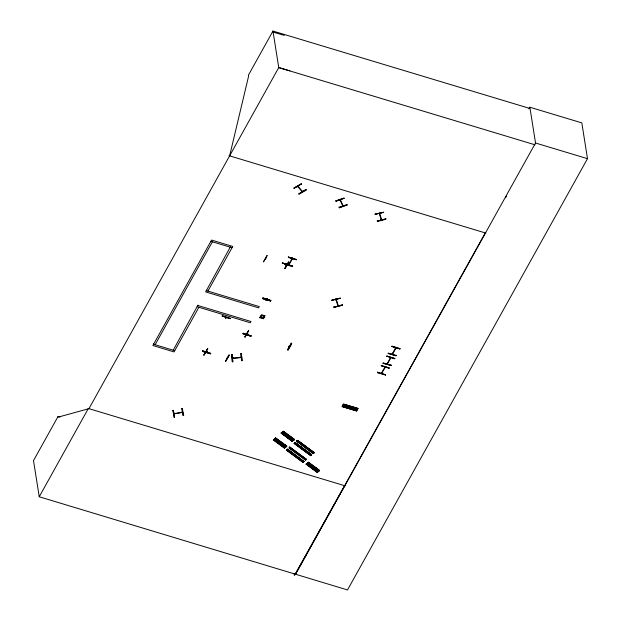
<?xml version="1.0" encoding="UTF-8"?>
<svg xmlns="http://www.w3.org/2000/svg" width="621" height="621" viewBox="0 0 621 621"><rect width="100%" height="100%" fill="white"/><g stroke="black" fill="none" stroke-linecap="round" stroke-linejoin="round"><path stroke-width="0.93" d="M227.224 358.201L226.859 358.045L227.224 358.177M265.384 258.957L265.71 259.004M265.384 258.111L265.866 258.732M286.723 265.043L286.157 265.128L286.599 265.268M391.075 365.264L382.971 363.223L390.92 365.583L391.067 364.993M377.56 372.041L377.413 372.701L385.362 375.03M396.058 355.802L388.117 353.411L396.074 355.779L396.214 355.189M210.527 353.791L202.601 351.385L210.519 353.846L210.674 353.202M210.682 353.465L202.756 350.764M251.109 335.588L250.954 336.248L243.036 333.803L243.191 333.159M243.199 333.423L251.156 335.891L243.168 333.229M250.946 336.233L243.044 333.749M262.722 298.445L270.57 300.944M270.787 300.58L262.885 297.793L262.629 298.616L270.546 301.045L270.795 300.23M270.64 300.875L262.667 298.484M270.803 300.541L262.893 298.064M284.612 263.545L284.457 264.204L292.382 266.564M282.299 262.939L292.53 265.974M339.943 199.799L340.556 200.404L340.223 199.698M343.211 205.993L342.598 205.489M207.725 348.373L203.905 355.072M263.545 261.915L267.185 255.417L263.537 261.697M206.226 352.185L206.389 351.579M342.342 406.313L356.617 410.66L342.249 406.289L342.606 405.831L356.943 410.171L356.532 410.916L342.179 406.6L343.592 404.092L357.929 408.432L343.467 404.124L343.234 404.636L357.696 408.835M343.196 404.814L357.541 409.13L343.165 404.853L343.351 404.512M356.524 410.923L357.929 408.416M357.51 409.177L357.812 408.447M229.623 155.871L248.571 76.243L248.4 75.195L272.968 31.05L529.239 108.279M381.441 373.493L385.323 367.166L384.88 367.422M382.156 372.942L382.062 372.484M387.442 364.022L387.038 363.906M390.935 357.657L390.221 358.27L390.625 357.549M390.865 357.774L387.279 364.139M392.588 354.218L392.185 354.094M396.082 347.853L395.647 348.544L395.616 347.845L392.193 354.18M396.019 347.97L392.433 354.327M335.938 299.477L336.466 300.129L336.147 298.88M379.493 214.09C380.347 213.22 378.973 214.167 379.493 213.795M381.729 219.927L381.403 218.848M206.661 352.169L207.29 351.696M225.935 317.416L225.602 318.123L226.316 317.51M247.391 333.989L247.026 334.54L247.74 333.912M266.075 300.44L266.704 299.974L266.254 300.222M266.751 299.268L267.077 298.569M267.465 298.724L266.743 299.105M286.134 264.43L285.947 264.864M286.374 264.662L286.328 263.995M292.344 258.088C293.081 259.198 290.939 259.749 292.118 258.592L288.454 264.981L288.812 264.313M288.812 265.097L289.107 264.003M292.39 258.755L288.874 264.981M294.012 188.256L301.332 184.057M342.202 406.584L356.555 410.877M342.435 406.157L356.788 410.45M343.421 404.418L357.75 408.758M381.41 373.407L385.067 366.988L384.624 367.624L385.098 367.686M390.221 358.107L390.617 358.232M395.367 348.303L395.763 348.42M225.602 317.96L226.246 317.548L225.997 318.084M285.722 264.988L286.118 265.113M298.134 186.944L297.606 186.331M297.645 186.424L298.367 186.642L298.018 186.929M301.845 191.338L302.59 191.718M173.896 413.609L174.819 413.749L174.796 413.066M181.806 412.491L182.574 412.321M173.212 410.279C172.514 409.449 174.718 415.496 174.431 417.095L174.113 417.149M232.138 354.614L232.852 361.74L232.363 361.802L231.757 354.925L232.192 354.583M232.363 361.787L231.796 354.894M232.774 361.678L232.114 354.863M273.892 439.404L285.124 447.586L274.047 439.35L273.473 439.753M286.623 446.165L286.095 446.786L274.994 438.573L275.724 437.952L273.318 439.971L284.441 448.176L286.809 446.165L275.716 437.968M292.142 441.453L281.158 432.977L283.424 431.238L294.463 439.505M281.577 432.697L281.173 433.039L292.421 441.205L292.833 440.848L281.561 432.635L281.158 432.977L292.406 441.228M294.098 439.808L282.834 431.579L293.795 440.072L294.509 439.451L283.238 431.238L282.827 431.665L293.95 439.847M284.961 447.625L284.705 447.943L273.457 439.691L284.542 447.904M286.079 446.786L275.134 438.294M303.483 461.97L302.994 462.389L286.374 450.07L286.863 449.658L303.467 462.001L286.863 449.658M287.057 449.511L303.646 461.861L286.98 449.565L287.469 449.146L303.824 461.558M287.469 449.146L303.855 461.543M305.586 460.239L288.881 447.974L289.091 447.562L305.703 460.006M292.111 441.469L294.315 439.443M306.58 459.393L306.106 459.788L289.487 447.469L289.697 447.05L306.557 459.431M292.662 440.91L281.429 432.915M289.898 447.128L289.487 447.469M294.129 443.34L294.564 442.944L311.175 455.286L310.717 455.674L294.075 443.355L310.779 455.62M294.548 442.967L311.113 455.333M294.68 442.851L295.169 442.431L311.773 454.774L294.905 442.525L311.315 455.162L294.758 442.796M313.69 453.159L313.209 453.578L296.59 441.259L296.791 440.848L313.652 453.221M297.071 440.848L313.683 453.19M297.676 440.336L314.28 452.678L313.807 453.066L297.187 440.755L297.676 440.336L314.226 452.732M297.389 440.468L314.063 452.732L297.242 440.739M303.615 461.877L304.088 461.465M308.396 462.257L319.528 470.439L317.137 472.434L306.052 464.221L308.272 462.272M306.774 463.608L317.851 471.836L306.774 463.608L306.176 464.027M310.717 455.674L311.183 455.255M311.315 455.162L311.494 454.875M319.349 470.423L318.821 471.036L307.861 462.544L308.264 462.21L319.528 470.439M313.287 453.524L296.784 440.972L313.403 453.291M318.806 471.036L319.124 470.78L307.892 462.598M59.927 417.017L58.071 416.458L33.503 460.603L39.232 496.761L347.512 589.95L587.497 158.666L581.83 122.888L529.868 107.231L528.937 108.9M39.232 496.761L88.399 408.408L88.997 408.587L278.751 67.573L272.968 31.05M155.126 344.733L212.405 241.802M173.212 350.19L197.983 305.097M198.891 307.271L174.051 351.913L152.875 345.532L211.567 240.071L232.735 246.452L207.895 291.094M259.71 317.572L261.449 314.723L264.841 315.794M263.374 318.72L264.841 315.747L263.374 318.72L259.78 317.719M343.724 406.732L344.927 404.558M349.965 408.61L351.168 406.445M351.416 409.053L352.627 406.879M352.712 409.441L353.923 407.267M354.172 409.876L355.375 407.71M355.142 410.171L356.345 408.005M381.426 365.451L389.375 367.865L389.173 368.23L381.232 365.831L381.434 365.474M388.117 353.45L388.319 353.093L396.26 355.484M391.944 346.58L392.13 346.2L400.087 348.614L399.885 348.979L391.921 346.262M382.971 363.262L383.173 362.897L391.114 365.288M386.798 356.392L386.984 356.012L394.933 358.426L394.731 358.783L386.774 356.074M387.046 363.984L390.586 357.611M385.346 375.092L385.501 374.432M295.503 573.99L485.288 232.922M295.549 574.293L535.535 143.009L529.868 107.231M505.548 197.781L506.48 196.104M233.442 357.712L233.349 358.41M203.905 355.103L207.771 348.676L203.921 355.072M225.602 361.639L229.242 355.15L225.384 361.577L228.978 354.785M286.196 265.144L286.661 264.981M285.055 268.474L288.68 261.93L285.055 268.458L284.791 268.109M344.632 485.7L294.424 575.481L294.129 573.61M222.194 316.221L222.388 315.841L230.313 318.294L230.112 318.658L222.178 315.903M202.601 351.424L202.733 350.834M207.267 351.665C206.273 353.132 208.035 351.222 206.956 351.595M282.314 263.257L282.501 262.885L290.279 265.563M296.442 259.399L296.248 259.78L288.33 257.35L288.54 256.985M248.695 330.535L245.085 337.118L244.651 336.986L248.664 330.341M245.023 337.024L248.679 330.558M247.74 334.253L246.91 334.067L247.174 333.78M286.04 265.167L286.374 264.585M266.448 299.788L266.036 300.51L266.681 299.943M247.725 334.09L247.492 334.603M292.375 266.634L292.507 266.044M289.37 346.797L288.493 346.572L288.819 346.285M289.169 346.813L288.703 346.332M291.226 343.141L291.707 343.576L288.035 350.065L287.601 349.933L291.28 343.18M343.002 205.427L342.52 205.481L342.846 206.125L339.974 199.861L340.37 199.799M343.172 205.931L340.331 199.815M173.989 413.594L182.465 412.367M273.776 439.59L284.822 447.842M275.53 438.038L286.801 446.188M282.734 431.843L294.106 439.792M286.374 446.553L275.165 438.348M292.809 440.894L281.701 432.69M294.874 442.563L311.556 454.828M310.896 455.387L294.276 443.068M306.502 463.848L317.572 472.084M240.211 356.928L240.319 357.572L241.173 357.44L232.627 358.185M381.589 219.337L381.115 219.353L381.395 220.028M338.018 306.068L337.739 305.385L338.212 305.369M337.785 305.431L338.313 305.99M392.495 353.147L392.154 354.242M392.511 354.249L392.775 353.233M387.349 362.959L387.007 364.053M387.357 364.053L387.628 363.037M206.956 351.54L206.622 352.239M342.497 405.924L356.92 410.217M386.821 356.283L394.777 358.659M381.255 365.73L389.196 368.121M222.217 316.12L230.112 318.658M282.338 263.149L292.576 266.277M288.524 256.97L296.45 259.423M288.361 257.241L296.248 259.78M262.823 298.235L270.74 300.665M265.47 258.639L265.509 258.072M265.718 258.623L265.703 259.042M282.299 433.815L284.364 432.069M274.591 440.53L276.663 438.783M287.119 437.394L289.192 435.647M279.419 444.108L281.484 442.362M288.245 438.224L290.31 436.485M280.545 444.939L282.609 443.2M289.246 438.962L291.319 437.223M281.546 445.684L283.611 443.937M290.372 439.8L292.437 438.053M282.671 446.515L284.736 444.768M291.125 440.359L293.19 438.612M283.417 447.073L285.489 445.327M307.325 464.787L309.39 463.041M312.146 468.366L314.21 466.619M313.271 469.197L315.336 467.45M314.273 469.934L316.337 468.187M315.398 470.765L317.463 469.026M316.151 471.323L318.216 469.577M336.466 300.129L336.279 298.996M182.496 412.398L174.027 413.827M301.402 184.165L301.138 183.863L293.803 188.047L294.067 188.349L301.356 183.87M298.825 193.884L306.145 189.661L306.386 190.003L299.05 194.187L298.794 193.884L306.083 189.397M285.086 447.617L273.861 439.35M287.391 449.224L304.011 461.543M303.405 462.047L286.786 449.736M317.836 471.859L317.409 472.208L306.184 463.941L317.269 472.162M289.246 346.79L288.571 346.557M335.814 200.816L344.034 197.975L344.189 198.332L335.977 201.165L335.821 200.808M344.158 198.231L335.977 201.165M338.887 207.197L347.294 204.977L339.097 207.841L347.092 204.363M88.966 408.649L58.172 417.133L58.071 416.458M241.08 357.486L232.65 358.418M381.768 372.848L381.783 372.398M292.072 258.546L292.072 258.002M286.102 264.499L286.017 263.972M375.115 214.113L383.7 212.32L375.115 214.105L375.224 214.478M375.2 214.369L383.677 212.219M377.257 220.773L377.421 221.433L385.897 219.267L385.734 218.615M331.824 300.409L340.3 298.251M340.324 298.359L331.73 300.145L340.269 298.041M333.881 306.805L334.044 307.473L342.52 305.299M181.93 408.533L182.395 408.719L181.868 408.525M183.234 415.496L183.669 415.488L183.187 415.581L181.961 408.734M174.509 416.807L174.074 417.196L172.84 410.388M241.429 353.823L240.901 353.582L241.429 353.815L242.035 360.685L241.507 360.444M231.757 354.94L232.238 354.886M247.337 334.711L247.864 334.028L247.073 333.788M286.374 450.07L303.009 462.389M233.442 358.038L232.58 358.464M181.984 408.758L183.304 415.527M241.988 360.654L241.383 353.791M241.623 360.685L241.064 353.83M247.538 334.277L246.941 334.013M273.131 32.09L284.309 35.389M289.929 70.872L278.751 67.573L535.023 144.809M535.535 143.009L587.497 158.666M229.017 155.685L485.894 233.1M210.861 241.336L232.029 247.717M198.052 305.54L250.985 321.492L250.279 322.757L197.346 306.805L197.276 306.363M174.749 350.648L153.581 344.267L153.511 343.824M343.234 404.543L357.696 408.851M88.361 408.471L345.237 485.878M202.764 351.036L210.721 353.496M288.703 261.977L284.853 268.342M337.956 305.982L335.961 299.539L336.365 299.516M302.194 191.198L301.783 191.315L302.28 191.866L297.653 186.393M291.691 343.545L288.02 350.034M291.334 343.413L287.554 349.631M289.743 447.128L306.363 459.447L289.681 447.182M307.861 462.544L318.977 470.811M275.049 438.535L286.134 446.747M307.775 462.792L318.86 471.005M306.588 463.608L317.812 471.875M297.995 186.284L302.528 191.579M181.611 412.491L181.511 411.878M240.995 353.799L241.553 360.739M381.31 219.904L379.276 213.601M336.318 299.524L338.313 305.842M379.633 213.43L381.69 219.803M342.52 305.315L342.357 304.647M182.349 408.703L183.669 415.496M173.282 410.341L174.555 417.11M336 299.555L336.171 300.207M335.86 298.949L336.039 300.09M292.033 258.072L292.033 258.647M291.909 258.111L291.994 258.631M285.893 264.018L285.978 264.538M230.414 246.801L205.644 291.893L258.577 307.845L259.283 306.58L206.351 290.628L206.281 290.186M377.576 372.313L385.509 374.742L377.576 372.313M261.2 315.934L260.812 317.152L261.922 317.944L263.809 316.951L263.397 315.786L261.2 315.934M275.452 438.193L286.537 446.414L275.452 438.193M283.153 431.479L294.238 439.699L283.098 431.517M308.179 462.451L319.264 470.664L308.125 462.482M391.991 346.456L399.924 348.847L391.991 346.456M385.781 218.887L377.304 221.068L385.796 218.926M342.404 304.919L333.927 307.108L342.404 304.919"/></g></svg>
